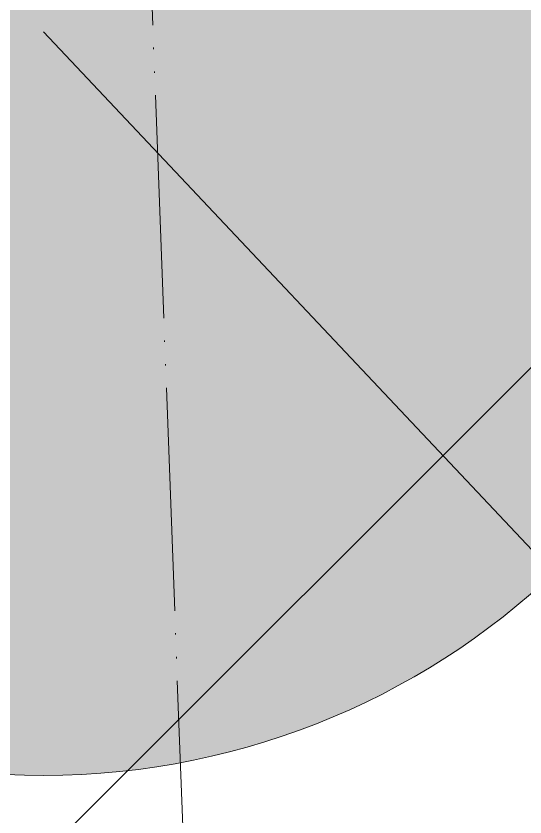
# Model space of a CAD drawing. Header units: millimetres. Extents: x -13069 to 207500, y -71366 to 56785.
# Drawn here: x 42002.6 to 42036.8, y 10187.2 to 10241 of the extents above; entities that cross this region are included whole.
import ezdxf

# ---------------------------------------------------------------- set-up
doc = ezdxf.new("R2010")
doc.units = ezdxf.units.MM
doc.linetypes.add('ADSK_Штрихпунктирная 2 точки_ш15 п1_5 п1_5 п1_5', pattern=[19.5, 15, -1.5, 0, -1.5, 0, -1.5])
doc.layers.add('Линии', color=7, linetype='Continuous', lineweight=9, true_color=0x00a600)
doc.layers.add('Марки', color=7, linetype='Continuous', lineweight=20)
doc.layers.add('Потолки штриховка', color=7, linetype='Continuous', lineweight=9)

msp = doc.modelspace()

# ---------------------------------------------------------------- hatches: boundary and pattern name
at = {"layer": 'Марки'}
h = msp.add_hatch(color=256, dxfattribs=at)
edge = h.paths.add_edge_path()
edge.add_arc((42004.466, 10239.991), 50, 0, 360)
at = {"layer": 'Потолки штриховка', "lineweight": 18, "true_color": 0x787878}
h = msp.add_hatch(dxfattribs=at)
h.set_pattern_fill('FP_89', color=8, style=0, pattern_type=2)
h.set_pattern_definition([(45, (0, 0), (-53.03301, 53.03301), [])])
h.paths.add_polyline_path([(45419.201, 8604.011), (45558.912, 8604.011), (45558.448, 12207.671), (45418.912, 12207.671), (45418.912, 8604.011)])
h.paths.add_polyline_path([(41954.934, 8604.011), (42069.934, 8604.011), (42069.493, 12198.656), (41929.934, 12198.656), (41929.934, 9077.793), (41954.934, 9077.793), (41954.934, 8605.506)])

# ---------------------------------------------------------------- linework, layer by layer
at = {"layer": 'Линии', "color": 7, "linetype": 'ADSK_Штрихпунктирная 2 точки_ш15 п1_5 п1_5 п1_5'}
msp.add_line((42069.934, 8685.209), (41929.934, 12430.656), dxfattribs=at)
at = {"layer": 'Марки'}
msp.add_line((42004.466, 10239.991), (42591.828, 9616.147), dxfattribs=at)
msp.add_circle((42004.466, 10239.991), 50, dxfattribs=at)

doc.saveas('drawing.dxf')
